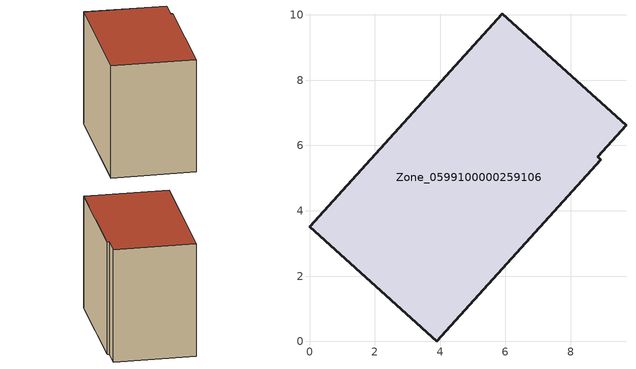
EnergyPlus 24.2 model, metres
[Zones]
Zone_0599100000259106
 floor ground (C_G): 0,3.51 5.9,10.04 9.69,6.62 8.82,5.65 8.91,5.57 3.89,0 z0
 wall outside (C_F): 3.89,0 8.91,5.57 8.82,5.65 9.69,6.62 5.9,10.04 0,3.51 3.89,0 z0:7.3
 roof outside (C_R): 5.9,10.04 0,3.51 3.89,0 8.91,5.57 8.82,5.65 9.69,6.62 z7.3
[BUILDING]
Pand.0599100000259106: North Axis=0; Terrain=City; Loads Convergence Tolerance Value=0.04; Temperature Convergence Tolerance Value=0.4; Solar Distribution=FullExterior; Maximum Number of Warmup Days=25; Minimum Number of Warmup Days=1
[Site:Location]
Rotterdam.The.Hague.AP_ZH_NLD Design_Conditions: Latitude=51.96; Longitude=4.45; Time Zone=1; Elevation=-4.5
[SITE:GROUNDTEMPERATURE:BUILDINGSURFACE]
18, 18, 18, 18, 18, 18, 18, 18, 18, 18, 18, 18
[MATERIAL] Thermal Absorptance=0.9; Solar Absorptance=0.7; Visible Absorptance=0.7
Name | Roughness | Thickness | Conductivity | Density | Specific Heat
G.TC.1946 | MediumSmooth | 0.15 | 1 | 540 | 1210
F.TC.1946 | Rough | 0.3 | 0.857143 | 1920 | 840
R.TC.1946 | MediumRough | 0.2 | 0.909091 | 1500 | 1000
[CONSTRUCTION]
C_G: G.TC.1946
C_F: F.TC.1946
C_R: R.TC.1946
[ZONE]
Zone_0599100000259106: Type=1; Multiplier=1; Ceiling Height=Autocalculate; Volume=Autocalculate; Floor Area=autocalculate; Part of Total Floor Area=Yes
[ZONEINFILTRATION:DESIGNFLOWRATE]
Infil_Zone_0599100000259106: Zone or ZoneList or Space or SpaceList=Zone_0599100000259106; Schedule=AlwaysOn; Design Flow Rate Calculation Method=Flow/Area; Flow Rate per Floor Area=0.003; Constant Term Coefficient=1; Temperature Term Coefficient=0; Velocity Term Coefficient=0; Velocity Squared Term Coefficient=0
[HVACTEMPLATE:ZONE:IDEALLOADSAIRSYSTEM]
Zone_0599100000259106: Maximum Heating Supply Air Temperature=50; Minimum Cooling Supply Air Temperature=13; Maximum Heating Supply Air Humidity Ratio=0.0156; Minimum Cooling Supply Air Humidity Ratio=0.0077; Heating Limit=NoLimit; Cooling Limit=NoLimit; Dehumidification Control Type=ConstantSensibleHeatRatio; Cooling Sensible Heat Ratio=0.7; Dehumidification Setpoint=60; Humidification Control Type=None; Humidification Setpoint=30; Outdoor Air Method=None; Outdoor Air Flow Rate per Person=0.00944; Outdoor Air Flow Rate per Zone Floor Area=0; Outdoor Air Flow Rate per Zone=0; Demand Controlled Ventilation Type=None; Outdoor Air Economizer Type=NoEconomizer; Heat Recovery Type=None; Sensible Heat Recovery Effectiveness=0.7; Latent Heat Recovery Effectiveness=0.65
[ZONECONTROL:THERMOSTAT]
ThermostatControl_Zone_0599100000259106: Zone or ZoneList=Zone_0599100000259106; Control Type Schedule=DualSetpointControlType; Control 1=Thermostat_Zone_0599100000259106; Temperature Difference Between Cutout And Setpoint=0
[THERMOSTATSETPOINT:DUALSETPOINT]
Thermostat_Zone_0599100000259106: Heating Setpoint Temperature Schedule=HeatingSetpoint_Zone_0599100000259106; Cooling Setpoint Temperature Schedule=CoolingSetpoint_Zone_0599100000259106
[SCHEDULE:COMPACT]
HeatingSetpoint_Zone_0599100000259106: Through: 12/31, For: AllDays, Until: 24:00, 21
CoolingSetpoint_Zone_0599100000259106: Through: 12/31, For: AllDays, Until: 24:00, 24
DualSetpointControlType: Through: 12/31, For: AllDays, Until: 24:00, 4
AlwaysOn: Through: 12/31, For: AllDays, Until: 24:00, 1
